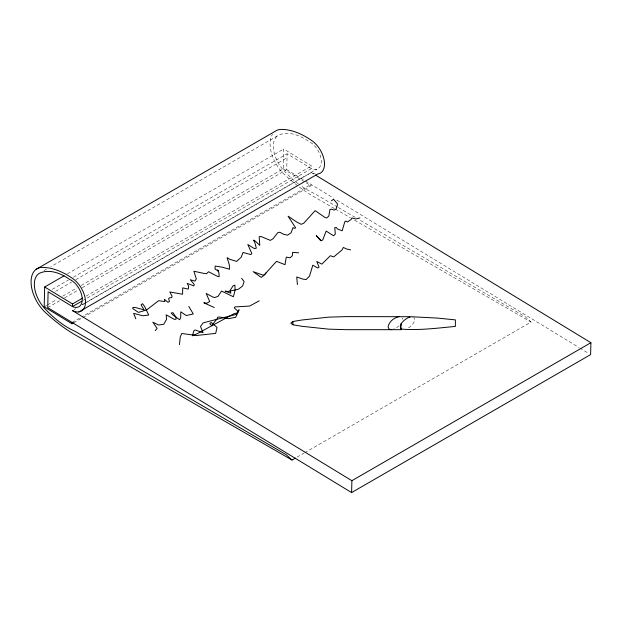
<?xml version="1.0" encoding="UTF-8"?>
<svg xmlns="http://www.w3.org/2000/svg" width="622" height="622" viewBox="0 0 622 622"><rect width="100%" height="100%" fill="white"/><g stroke="black" fill="none" stroke-linecap="round" stroke-linejoin="round"><path stroke-width="0.47" stroke-dasharray="3.11 2.33" d="M81.233 285.436L283.212 168.826L283.686 149.008L311.521 165.95L311.459 168.593L83.387 300.27M82.236 287.698L286.742 169.627L287.115 153.774L311.459 168.593A15.76 9.097 60 0 0 321.185 159.877A15.76 9.097 60 0 0 308.776 141.489A54.122 31.248 60 0 0 278.018 135.534L50.786 266.721M82.983 317.445L311.054 185.768L311.086 184.446L82.166 316.606M408.475 327.895C411.539 325.998 414.213 323.16 414.788 319.49L413.863 317.375M399.067 325.897L395.398 328.509L392.645 329.388M44.053 270.609L46.58 269.147M67.401 273.882L283.686 149.008M52.318 289.339L68.303 280.11M73.357 277.194L287.115 153.774M55.583 291.36L71.577 282.124M75.783 279.698L287.022 157.739M44.201 306.817L46.728 305.355M47.567 304.873L56.827 299.524M62.721 296.126L77.027 287.869M47.731 307.618L59.51 300.823M64.564 297.907L78.03 290.132M85.976 296.165L311.521 165.95M82.011 304.757L83.69 303.785M84.53 303.303L316.816 169.192M74.034 309.577L75.721 308.605M82.454 304.718L85.82 302.774M86.66 302.284L311.365 172.558A19.764 11.414 60 0 0 315.23 173.872M72.066 322.437L81.326 317.096M73.723 322.787L82.135 317.928M297.075 457.131L303.808 453.244M304.656 452.762L531.04 322.056L525.295 316.777L359.376 219.815M334.465 208.564L314.304 196.925A143.355 82.765 60 0 1 283.228 173.351A28.628 16.53 60 0 1 272.56 134.095M335.305 209.046L350.427 217.778M354.626 220.204L531.04 322.056M337.59 207.087L314.126 193.372A81.14 46.844 60 0 1 300.558 185.535M338.43 207.577L356.025 217.855M311.365 172.558L313.853 174.067M286.742 169.627L304.593 180.497M305.402 180.986L333.478 198.076M336.797 200.097L579.004 347.519M579.836 348.025L588.956 353.576M283.212 168.826L305.324 182.277M306.141 182.775L311.054 185.768M402.069 317.92L402.722 319.366M298.319 183.879A81.14 46.844 60 0 1 283.189 169.814A24.033 13.878 60 0 1 278.018 135.534"/><path stroke-width="0.93" d="M64.035 275.826L44.675 286.999L44.201 306.817L72.035 323.759L73.723 322.787M72.035 323.759L72.066 322.437M82.609 298.109L72.51 303.94L72.447 306.584L48.104 291.765L47.731 307.618L351.601 492.577L590.62 354.587L590.9 342.699L315.517 175.077M351.601 492.577L351.889 480.689L590.9 342.699M179.47 344.674L180.263 336.829L181.756 333.485L196.474 335.499L215.694 333.392L217.047 327.397L211.146 322.437L209.746 323.595L211.659 325.64L217.35 318.48L217.568 317.298L219.309 316.987L228.484 318.674L235.684 317.282L239.066 309.74L236.687 314.265L203.2 322.818L200.509 326.488L203.044 332.739L195.153 329.955L194.017 330.609L192.361 335.794L196.933 333.835L234.035 313.706L237.2 312.92L238.288 311.591L234.307 307.937L234.836 306.926L249.632 306.055L259.234 300.83M401.353 323.751L400.366 326.939L401.353 329.108C419.282 330.523 437.476 328.097 455.374 326.418L455.374 319.879L437.274 318.067L411.305 316.738L407.705 317.842L404.051 320.416L400.926 323.751L400.926 329.108L401.353 329.108M266.06 272.801L264.661 274.691L263.223 275.173L253.115 271.658L261.256 277.381L263.534 275.709L276.502 261.341L285.008 264.677L286.291 257.104L290.077 257.788L292.356 255.751L292.581 252.369L298.669 252.804M155.251 330.616L157.156 328.424L152.841 322.188L158.633 325.026L163.734 324.249L166.595 319.319L166.167 314.825L174.176 319.273L175.995 319.304L176.127 317.414L172.97 312.703L171.174 313.014L172.869 314.95L179.649 319.708L180.675 317.671L180.777 311.816L186.219 315.541L193.286 313.954L188.777 306.444M410.022 316.707L346.477 316.614L328.54 317.158L301.779 320.019L292.931 321.512L290.832 323.145L292.931 324.785L301.779 326.278L328.54 329.139L346.477 329.683L400.926 329.683M331.487 200.789L333.532 199.227L337.559 203.962L336.067 209.264L334.037 210.065L331.728 209.194L329.994 209.458L328.805 216.052L326.775 217.964L325.042 217.498L315.144 210.64L303.824 223.166L301.203 224.317L296.764 222.054L288.095 216.199L295.683 227.893L294.222 228.367L293.032 227.574L291.065 232.791L287.589 235.178L283.445 234.245L279.853 232.239L277.793 232.69L272.934 238.864L270.313 240.38L260.952 236.469L259.172 236.749L259.786 245.371L255.144 240.971L253.309 240.154L254.569 241.67L256.318 248.131L254.849 248.613L253.333 247.999L247.797 244.477L251.762 253.372L250.923 254.6L243.054 252.47L241.188 257.283L236.601 261.427L229.572 259.172L227.077 257.632L229.269 264.568L229.526 269.233L222.194 267.188L215.173 266.037L215.064 269.085L218.516 271.176L217.537 269.894L218.921 272.801L219.162 276.728L217.335 276.308L208.572 271.736L206.582 273.641L204.755 273.579L193.893 271.239L196.311 278.85L194.958 281.128L190.27 279.737L194.305 284.487L193.807 285.895L187.199 283.391L188.66 286.275L188.279 289.098L182.681 287.877L182.604 294.245L169.837 291.967L172.076 296.266L171.594 297.666L169.456 297.79L168.616 298.653L169.487 301.483L168.033 302.331L164.363 299.252L164.892 301.553L158.649 300.706L146.613 309.927L138.504 312.392L132.766 308.598L132.937 307.369L135.775 307.602L144.125 309.88L141.093 304.897L142.516 303.692L144.693 306.553L148.705 315.027L142.912 315.789L133.629 313.356L135.814 318.798M36.107 269.342L275.118 131.343A28.628 16.53 60 0 1 281.284 129.423A77.151 44.543 60 0 1 312.12 140.852A19.764 11.414 60 0 1 324.171 160.313A19.764 11.414 60 0 1 317.889 173.935L78.877 311.925M81.707 301.242L72.447 306.584A15.76 9.097 60 0 0 82.174 297.876A15.76 9.097 60 0 0 69.765 279.488A54.122 31.248 60 0 0 38.999 273.524A24.033 13.878 60 0 0 44.178 307.812A81.14 46.844 60 0 0 75.114 331.363L286.275 454.775L292.029 460.047L295.396 458.103M399.067 316.614C393.944 317.733 389.061 321.613 388.058 326.939L389.038 329.108L391.728 329.683M359.928 217.972L355.667 219.014L351.998 217.894L351.119 219.488L347.387 222.015L345.972 221.028L344.829 221.696L342.154 230.801L337.334 228.927L336.494 227.613L334.776 227.528L335.305 234.059L333.579 235.777L326.169 231.073L322.717 239.929L321.286 240.753L316.396 235.66L320.719 240.73M350.606 249.896L346.711 249.025L343.367 247.463L341.929 250.052L333.719 256.909L330.352 255.72L321.869 264.14L316.769 261.489L319.047 267.172L317.64 267.989L312.812 265.19L309.492 276.191L306.125 279.535L302.727 279.076L296.725 276.977L297.409 284.588M214.271 307.509L203.822 302.797L206.838 303.209L209.707 301.546L206.154 293.452L212.988 297.114L214.8 297.51L218.003 296.367L221.541 291.065L233.413 296.764L235.116 290.039L234.859 285.148L233.118 285.793L230.109 290.427L230.863 293.226L225.117 291.158L228.391 291.423L238.319 289.261L242.572 286.073L244.127 281.572L241.608 278.329M292.029 460.047L75.293 334.916A143.355 82.765 60 0 1 44.216 311.342A28.628 16.53 60 0 1 31.1 283.103A28.628 16.53 60 0 1 42.273 267.413A77.151 44.543 60 0 1 73.108 278.843A19.764 11.414 60 0 1 85.486 302.463A19.764 11.414 60 0 1 72.354 310.549L351.889 480.689M44.675 286.999L72.51 303.94M292.931 321.512L292.931 324.785"/></g></svg>
